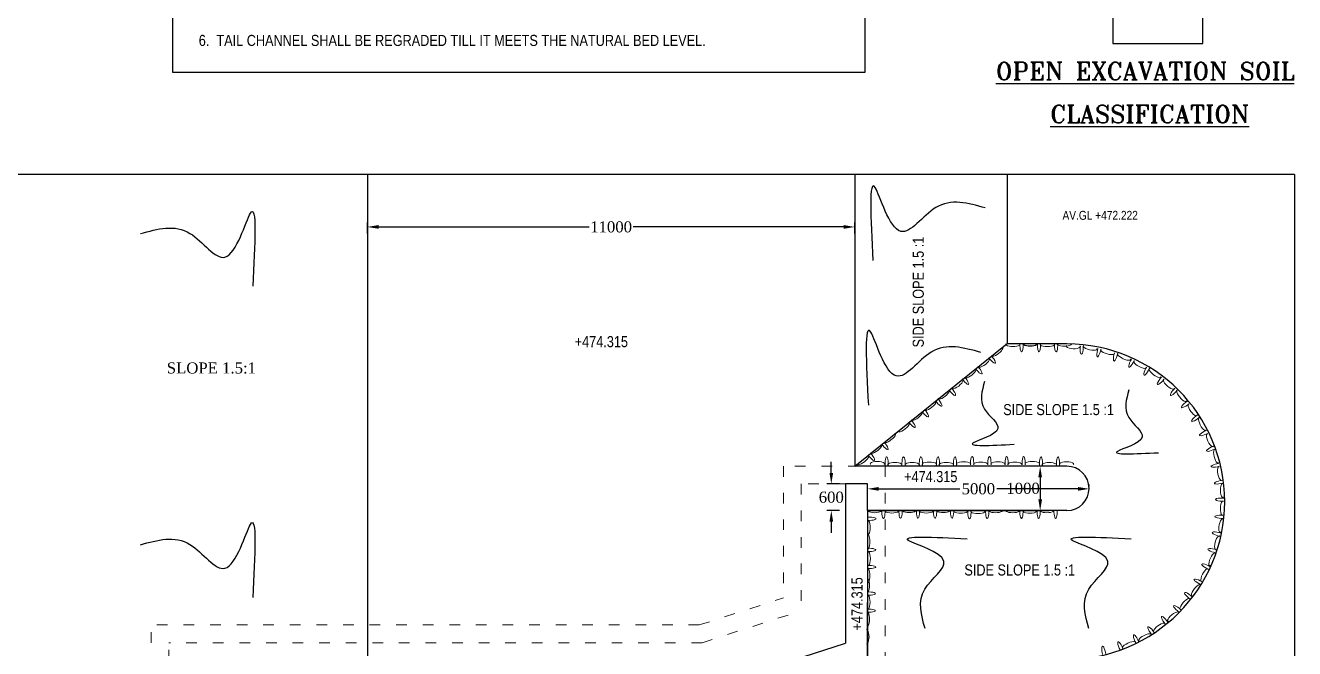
# Model space of a CAD drawing. Header units: millimetres. Extents: x 80 to 6605, y 46 to 2491.
# Drawn here: x 5973.1 to 6259.5, y 984.9 to 1125.6 of the extents above; entities that cross this region are included whole.
import ezdxf
from ezdxf.enums import TextEntityAlignment as Align

# ---------------------------------------------------------------- set-up
doc = ezdxf.new("R2010")
doc.units = ezdxf.units.MM
doc.linetypes.add('ACAD_ISO03W100', pattern=[30, 12, -18])
doc.layers.add('MAIN', color=7, linetype='Continuous')
doc.layers.add('TEXT_GENERAL', color=4, linetype='Continuous')
doc.styles.add('ABADI', font='')
doc.styles.add('ARIAL NARROW', font='ARIALN.TTF')
doc.styles.add('ROMANT', font='romant')
doc.styles.get("Standard").update_dxf_attribs({"font": 'times.ttf', "height": 2.5})
doc.styles.add('TNR_2.5', font='times.ttf', dxfattribs={"height": 2.5})
doc.styles.get('ABADI').set_extended_font_data('Abadi MT Condensed Light')
doc.dimstyles.new('STYLE_ESH', dxfattribs={"dimtxt": 2.5, "dimasz": 2.5, "dimexe": 1, "dimexo": 0.625, "dimtad": 0, "dimtih": 1, "dimtoh": 1, "dimdec": 0, "dimlfac": 100, "dimzin": 9, "dimdsep": 46, "dimtxsty": 'TNR_2.5', "dimcen": 2.5, "dimadec": 0, "dimazin": 2, "dimtfac": 1, "dimtdec": 0, "dimtofl": 0, "dimtmove": 2, "dimatfit": 3, "dimfxl": 1, "dimarcsym": 0})

# ---------------------------------------------------------------- blocks, each defined once
blk = doc.blocks.new('*D154')
at = {"color": 0, "lineweight": -2, "transparency": 16777216}
for p, q in [((6050.25, 1078.67), (6050.25, 1081.12)), ((6052.75, 1080.12), (6100.29, 1080.12)), ((6157.75, 1080.12), (6110.2, 1080.12)), ((6160.25, 1078.67), (6160.25, 1081.12))]:
    blk.add_line(p, q, dxfattribs=at)
at = {"color": 0, "transparency": 16777216}
for points in [[(6052.75, 1080.54), (6052.75, 1079.71), (6050.25, 1080.12)], [(6157.75, 1080.54), (6157.75, 1079.71), (6160.25, 1080.12)]]:
    blk.add_solid(points, dxfattribs=at)
at = {"layer": 'Defpoints', "color": 0, "transparency": 16777216}
for p in [(6160.25, 1080.12), (6050.25, 1078.04), (6160.25, 1078.04)]:
    blk.add_point(p, dxfattribs=at)
at = {"color": 0, "transparency": 16777216, "insert": (6105.25, 1080.12), "char_height": 2.5, "attachment_point": 5, "style": 'TNR_2.5'}
blk.add_mtext('11000', dxfattribs=at)
blk = doc.blocks.new('*D156')
at = {"color": 0, "lineweight": -2, "transparency": 16777216}
for p, q in [((6163.13, 1017.68), (6163.13, 1021.98)), ((6165.63, 1020.98), (6183.96, 1020.98)), ((6210.63, 1020.98), (6192.29, 1020.98)), ((6213.13, 1021.61), (6213.13, 1021.98))]:
    blk.add_line(p, q, dxfattribs=at)
at = {"color": 0, "transparency": 16777216}
for points in [[(6165.63, 1021.4), (6165.63, 1020.57), (6163.13, 1020.98)], [(6210.63, 1021.4), (6210.63, 1020.57), (6213.13, 1020.98)]]:
    blk.add_solid(points, dxfattribs=at)
at = {"layer": 'Defpoints', "color": 0, "transparency": 16777216}
for p in [(6213.13, 1020.98), (6213.13, 1020.98), (6163.13, 1017.06)]:
    blk.add_point(p, dxfattribs=at)
at = {"color": 0, "transparency": 16777216, "insert": (6188.13, 1020.98), "char_height": 2.5, "attachment_point": 5, "style": 'TNR_2.5'}
blk.add_mtext('5000', dxfattribs=at)
blk = doc.blocks.new('*D157')
at = {"color": 0, "lineweight": -2, "transparency": 16777216}
for p, q in [((6203.5, 1026.09), (6201.08, 1026.09)), ((6202.08, 1023.59), (6202.08, 1018.59)), ((6203.5, 1016.09), (6201.08, 1016.09))]:
    blk.add_line(p, q, dxfattribs=at)
at = {"color": 0, "transparency": 16777216}
for points in [[(6201.67, 1023.59), (6202.5, 1023.59), (6202.08, 1026.09)], [(6201.67, 1018.59), (6202.5, 1018.59), (6202.08, 1016.09)]]:
    blk.add_solid(points, dxfattribs=at)
at = {"layer": 'Defpoints', "color": 0, "transparency": 16777216}
for p in [(6204.12, 1026.09), (6202.08, 1016.09), (6204.12, 1016.09)]:
    blk.add_point(p, dxfattribs=at)
at = {"color": 0, "transparency": 16777216, "insert": (6198.23, 1021.09), "char_height": 2.5, "attachment_point": 5, "style": 'TNR_2.5'}
blk.add_mtext('1000', dxfattribs=at)
blk = doc.blocks.new('*D256')
at = {"color": 0, "lineweight": -2, "transparency": 16777216}
for p, q in [((6154.94, 1024.59), (6154.94, 1027.09)), ((6156.82, 1022.09), (6153.94, 1022.09)), ((6156.82, 1016.09), (6153.94, 1016.09)), ((6154.94, 1013.59), (6154.94, 1011.09))]:
    blk.add_line(p, q, dxfattribs=at)
at = {"color": 0, "transparency": 16777216}
for points in [[(6154.53, 1024.59), (6155.36, 1024.59), (6154.94, 1022.09)], [(6154.53, 1013.59), (6155.36, 1013.59), (6154.94, 1016.09)]]:
    blk.add_solid(points, dxfattribs=at)
at = {"layer": 'Defpoints', "color": 0, "transparency": 16777216}
for p in [(6154.94, 1022.09), (6157.44, 1022.09), (6157.44, 1016.09)]:
    blk.add_point(p, dxfattribs=at)
at = {"color": 0, "transparency": 16777216, "insert": (6154.94, 1019.09), "char_height": 2.5, "attachment_point": 5, "style": 'TNR_2.5'}
blk.add_mtext('600', dxfattribs=at)

msp = doc.modelspace()

# ---------------------------------------------------------------- linework, layer by layer
at = {"color": 0}
for p, q in [((6218.46049, 1242.6429), (6218.46049, 1121.52824)), ((6238.79267, 1121.52824), (6238.79267, 1242.52824)), ((6218.46049, 1121.52824), (6238.79267, 1121.52824)), ((6218.46049, 1121.52824), (6238.79267, 1121.52824)), ((6259.50842, 1091.95513), (5813.33297, 1091.95513)), ((6050.24627, 1091.95513), (6050.24627, 1021.89573)), ((6050.24627, 1091.95513), (6050.24627, 976.24468)), ((6160.24627, 1091.95513), (6160.24627, 1026.09468)), ((6194.60627, 1091.95513), (6194.60627, 1053.77135)), ((6259.50842, 1091.95513), (6259.50842, 824.80614)), ((6160.24627, 1026.09468), (6194.60627, 1053.77135)), ((6208.12582, 1053.69468), (6194.60627, 1053.69468)), ((6208.12582, 1026.09468), (6160.24627, 1026.09468)), ((6158.12582, 1022.09468), (6158.12582, 986.13948)), ((6163.12582, 1022.09468), (6158.12582, 1022.09468)), ((6163.12582, 1016.09468), (6163.12582, 1022.09468)), ((6208.12582, 1016.09468), (6163.12582, 1016.09468)), ((6163.12582, 1016.09468), (6204.11427, 1016.08882)), ((6163.12582, 1016.09468), (6163.12582, 982.49468)), ((6163.12582, 958.74468), (6163.12582, 995.34468)), ((6127.34199, 976.24468), (6158.12582, 986.13948))]:
    msp.add_line(p, q, dxfattribs=at)
msp.add_lwpolyline([(6006.35402, 1206.2479), (6162.54511, 1206.2479), (6162.54511, 1114.99666), (6006.35402, 1114.99666)], close=True)
for centre, radius in [((6208.12582, 1018.09468), 35.6), ((6208.12582, 1021.09468), 5)]:
    msp.add_arc(centre, radius, 270, 90, dxfattribs=at)
at = {"color": 0, "lineweight": 5}
for centre, major_axis, ratio, start_param, end_param in [((6192.37498, 1051.99142), (1.25824, 1.00127), 0.328798741, 3.031898939, 6.392879022), ((6209.54557, 1053.15329), (-1.60751, 0.04008), 0.328798741, -0.284518735, 3.426111389), ((6211.43574, 1052.90242), (-0.0378, -1.51583), 0.238983774, 4.478047346, 8.088323268), ((6213.37034, 1052.89456), (-1.5677, 0.35782), 0.328798741, -0.284518735, 3.426111389), ((6215.37806, 1052.26057), (-0.37415, -1.46941), 0.238983774, 4.478047346, 8.088323268), ((6217.33463, 1051.95574), (-1.55829, 0.39678), 0.328798741, -0.284518735, 3.426111389), ((6219.12158, 1051.29056), (-0.37415, -1.46941), 0.238983774, 4.478047346, 8.088323268), ((6221.00593, 1050.85241), (-1.44877, 0.69769), 0.328798741, -0.284518735, 3.426111389), ((6187.98599, 1048.12278), (0.94416, -1.18647), 0.238983774, 4.478047346, 8.088323268), ((6189.40095, 1049.50907), (-1.25824, -1.00127), 0.328798741, -0.284518735, 3.426111389), ((6191.01123, 1050.53018), (0.94416, -1.18647), 0.238983774, 4.478047346, 8.088323268), ((6222.82223, 1049.78755), (-0.69175, -1.34932), 0.238983774, 4.478047346, 8.088323268), ((6224.66192, 1049.05499), (-1.43093, 0.73359), 0.328798741, -0.284518735, 3.426111389), ((6226.25605, 1048.00884), (-0.69175, -1.34932), 0.238983774, 4.478047346, 8.088323268), ((6183.37055, 1044.62132), (-1.25824, -1.00127), 0.328798741, -0.284518735, 3.426111389), ((6184.98587, 1045.73536), (0.94416, -1.18647), 0.238983774, 4.478047346, 8.088323268), ((6186.33381, 1047.10462), (1.25824, 1.00127), 0.328798741, 3.031898939, 6.392879022), ((6227.99566, 1047.16237), (-1.2572, 1.00258), 0.328798741, -0.284518735, 3.426111389), ((6229.52947, 1045.72005), (-0.97465, -1.16156), 0.238983774, 4.478047346, 8.088323268), ((6231.16002, 1044.59648), (-1.23182, 1.03361), 0.328798741, -0.284518735, 3.426111389), ((6180.30667, 1042.29885), (1.25824, 1.00127), 0.328798741, 3.031898939, 6.392879022), ((6182.01393, 1043.28145), (0.94416, -1.18647), 0.238983774, 4.478047346, 8.088323268), ((6232.4814, 1043.22184), (-0.97465, -1.16156), 0.238983774, 4.478047346, 8.088323268), ((6233.98904, 1042.00949), (-1.00258, 1.2572), 0.328798741, -0.284518735, 3.426111389), ((6177.33264, 1039.8165), (-1.25824, -1.00127), 0.328798741, -0.284518735, 3.426111389), ((6178.94291, 1040.83762), (0.94416, -1.18647), 0.238983774, 4.478047346, 8.088323268), ((6235.16344, 1040.26203), (-1.20869, -0.91555), 0.238983774, 4.478047346, 8.088323268), ((6236.5031, 1038.8038), (-0.97093, 1.2818), 0.328798741, -0.284518735, 3.426111389), ((6174.28131, 1037.50403), (1.25824, 1.00127), 0.328798741, 3.031898939, 6.392879022), ((6175.91768, 1038.43022), (0.94416, -1.18647), 0.238983774, 4.478047346, 8.088323268), ((6237.48545, 1037.16959), (-1.20869, -0.91555), 0.238983774, 4.478047346, 8.088323268), ((6238.68552, 1035.65216), (-0.69769, 1.44877), 0.328798741, -0.284518735, 3.426111389), ((6171.30224, 1034.92875), (-1.25824, -1.00127), 0.328798741, -0.284518735, 3.426111389), ((6172.91756, 1036.0428), (0.94416, -1.18647), 0.238983774, 4.478047346, 8.088323268), ((6239.44163, 1033.68718), (-1.38211, -0.62364), 0.238983774, 4.478047346, 8.088323268), ((6166.79829, 1031.04391), (0.94416, -1.18647), 0.238983774, 4.478047346, 8.088323268), ((6168.16204, 1032.50515), (1.25824, 1.00127), 0.328798741, 3.031898939, 6.392879022), ((6240.42321, 1031.96741), (-0.66136, 1.46571), 0.328798741, -0.284518735, 3.426111389), ((6162.10506, 1027.49989), (1.25824, 1.00127), 0.328798741, 3.031898939, 6.392879022), ((6163.72486, 1028.59816), (0.94416, -1.18647), 0.238983774, 4.478047346, 8.088323268), ((6165.08862, 1030.0594), (1.25824, 1.00127), 0.328798741, 3.031898939, 6.392879022), ((6186.72095, 1026.78535), (0, 1.5163), 0.238983774, 4.478047346, 8.088323268), ((6190.64567, 1026.78535), (0, 1.5163), 0.238983774, 4.478047346, 8.088323268), ((6194.51189, 1026.78535), (0, 1.5163), 0.238983774, 4.478047346, 8.088323268), ((6198.34601, 1026.78535), (0, 1.5163), 0.238983774, 4.478047346, 8.088323268), ((6241.01729, 1030.15557), (-1.38211, -0.62364), 0.238983774, 4.478047346, 8.088323268), ((6241.84961, 1028.40915), (-0.35782, 1.5677), 0.328798741, -0.284518735, 3.426111389), ((6165.32598, 1026.62688), (1.60801, 0), 0.328798741, -0.284518735, 3.426111389), ((6167.43754, 1026.71577), (0, 1.5163), 0.238983774, 4.478047346, 8.088323268), ((6169.29467, 1026.42156), (-1.60801, 0), 0.328798741, 3.031898939, 6.392879022), ((6171.24241, 1026.71577), (0, 1.5163), 0.238983774, 4.478047346, 8.088323268), ((6173.19015, 1026.42156), (-1.60801, 0), 0.328798741, 3.031898939, 6.392879022), ((6175.16714, 1026.71577), (0, 1.5163), 0.238983774, 4.478047346, 8.088323268), ((6177.06297, 1026.51209), (1.60801, 0), 0.328798741, -0.284518735, 3.426111389), ((6179.03335, 1026.71577), (0, 1.5163), 0.238983774, 4.478047346, 8.088323268), ((6180.89049, 1026.42156), (-1.60801, 0), 0.328798741, 3.031898939, 6.392879022), ((6182.86747, 1026.71577), (0, 1.5163), 0.238983774, 4.478047346, 8.088323268), ((6184.82511, 1026.58166), (1.60801, 0), 0.328798741, -0.284518735, 3.426111389), ((6188.66868, 1026.49114), (-1.60801, 0), 0.328798741, 3.031898939, 6.392879022), ((6192.5415, 1026.58166), (1.60801, 0), 0.328798741, -0.284518735, 3.426111389), ((6196.36902, 1026.49114), (-1.60801, 0), 0.328798741, 3.031898939, 6.392879022), ((6200.30365, 1026.65124), (1.60801, 0), 0.328798741, -0.284518735, 3.426111389), ((6202.27624, 1026.68574), (0, 1.5163), 0.238983774, 4.478047346, 8.088323268), ((6204.13337, 1026.39153), (-1.60801, 0), 0.328798741, 3.031898939, 6.392879022), ((6206.11036, 1026.68574), (0, 1.5163), 0.238983774, 4.478047346, 8.088323268), ((6208.068, 1026.55164), (1.60801, 0), 0.328798741, -0.284518735, 3.426111389), ((6242.14952, 1026.32518), (-1.48623, -0.30046), 0.238983774, 4.478047346, 8.088323268), ((6242.7238, 1024.43011), (-0.31863, 1.57613), 0.328798741, -0.284518735, 3.426111389), ((6242.89982, 1022.53151), (-1.48623, -0.30046), 0.238983774, 4.478047346, 8.088323268), ((6243.32265, 1020.64366), (0, 1.60801), 0.328798741, -0.284518735, 3.426111389), ((6243.15131, 1018.5452), (-1.51583, 0.0378), 0.238983774, 4.478047346, 8.088323268), ((6243.2895, 1016.56985), (0.04008, 1.60751), 0.328798741, -0.284518735, 3.426111389), ((6243.03863, 1014.67969), (-1.51583, 0.0378), 0.238983774, 4.478047346, 8.088323268), ((6243.03077, 1012.74508), (0.35782, 1.5677), 0.328798741, -0.284518735, 3.426111389), ((6242.39678, 1010.73737), (-1.46941, 0.37415), 0.238983774, 4.478047346, 8.088323268), ((6242.09195, 1008.78079), (0.39678, 1.55829), 0.328798741, -0.284518735, 3.426111389), ((6241.42676, 1006.99384), (-1.46941, 0.37415), 0.238983774, 4.478047346, 8.088323268), ((6240.98861, 1005.10949), (0.69769, 1.44877), 0.328798741, -0.284518735, 3.426111389), ((6239.19119, 1001.4535), (0.73359, 1.43093), 0.328798741, -0.284518735, 3.426111389), ((6239.92376, 1003.29319), (-1.34932, 0.69175), 0.238983774, 4.478047346, 8.088323268), ((6238.14505, 999.85937), (-1.34932, 0.69175), 0.238983774, 4.478047346, 8.088323268), ((6235.85626, 996.58595), (-1.16156, 0.97465), 0.238983774, 4.478047346, 8.088323268), ((6237.29858, 998.11976), (1.00258, 1.2572), 0.328798741, -0.284518735, 3.426111389), ((6233.35805, 993.63403), (-1.16156, 0.97465), 0.238983774, 4.478047346, 8.088323268), ((6234.73269, 994.9554), (1.03361, 1.23182), 0.328798741, -0.284518735, 3.426111389), ((6230.39824, 990.95198), (-0.91555, 1.20869), 0.238983774, 4.478047346, 8.088323268), ((6232.1457, 992.12639), (1.2572, 1.00258), 0.328798741, -0.284518735, 3.426111389), ((6225.78836, 987.42991), (1.44877, 0.69769), 0.328798741, -0.284518735, 3.426111389), ((6227.3058, 988.62997), (-0.91555, 1.20869), 0.238983774, 4.478047346, 8.088323268), ((6228.94001, 989.61233), (1.2818, 0.97093), 0.328798741, -0.284518735, 3.426111389), ((6216.46139, 983.96591), (-0.30046, 1.48623), 0.238983774, 4.478047346, 8.088323268), ((6220.29178, 985.09813), (-0.62364, 1.38211), 0.238983774, 4.478047346, 8.088323268), ((6222.10361, 985.69221), (1.46571, 0.66136), 0.328798741, -0.284518735, 3.426111389), ((6223.82338, 986.67379), (-0.62364, 1.38211), 0.238983774, 4.478047346, 8.088323268)]:
    msp.add_ellipse(centre, major_axis=major_axis, ratio=ratio, start_param=start_param, end_param=end_param, dxfattribs=at)
at = {"color": 0, "lineweight": 5, "extrusion": (0, 0, -1)}
for centre, major_axis, ratio, start_param, end_param in [((6195.93234, 1053.6368), (-1.60801, 0), 0.328798741, 3.031898939, 6.392879022), ((6197.88728, 1053.42496), (0, -1.5163), 0.238983774, 4.478047346, 8.088323268), ((6201.81201, 1053.42496), (0, -1.5163), 0.238983774, 4.478047346, 8.088323268), ((6203.70784, 1053.62864), (1.60801, 0), 0.328798741, -0.284518735, 3.426111389), ((6205.67822, 1053.42496), (0, -1.5163), 0.238983774, 4.478047346, 8.088323268), ((6207.53536, 1053.71917), (-1.60801, 0), 0.328798741, 3.031898939, 6.392879022), ((6164.72959, 1016.13305), (-1.60801, 0), 0.328798741, 3.031898939, 6.392879022), ((6163.50838, 1014.23499), (1.5163, 0), 0.238983774, 4.478047346, 8.088323268), ((6166.70658, 1015.83884), (0, -1.5163), 0.238983774, 4.478047346, 8.088323268), ((6168.60241, 1016.04252), (1.60801, 0), 0.328798741, -0.284518735, 3.426111389), ((6170.5737, 1015.85513), (0, -1.5163), 0.238983774, 4.478047346, 8.088323268), ((6172.52144, 1016.14934), (-1.60801, 0), 0.328798741, 3.031898939, 6.392879022), ((6174.49843, 1015.85513), (0, -1.5163), 0.238983774, 4.478047346, 8.088323268), ((6176.39426, 1016.05882), (1.60801, 0), 0.328798741, -0.284518735, 3.426111389), ((6178.36464, 1015.85513), (0, -1.5163), 0.238983774, 4.478047346, 8.088323268), ((6180.22178, 1016.14934), (-1.60801, 0), 0.328798741, 3.031898939, 6.392879022), ((6182.19877, 1015.85513), (0, -1.5163), 0.238983774, 4.478047346, 8.088323268), ((6184.1501, 1016.00437), (-1.60801, 0), 0.328798741, 3.031898939, 6.392879022), ((6186.12708, 1015.71016), (0, -1.5163), 0.238983774, 4.478047346, 8.088323268), ((6188.02292, 1015.91384), (1.60801, 0), 0.328798741, -0.284518735, 3.426111389), ((6190.13447, 1015.82496), (0, -1.5163), 0.238983774, 4.478047346, 8.088323268), ((6191.99161, 1016.11917), (-1.60801, 0), 0.328798741, 3.031898939, 6.392879022), ((6195.88708, 1016.11917), (-1.60801, 0), 0.328798741, 3.031898939, 6.392879022), ((6197.86407, 1015.82496), (0, -1.5163), 0.238983774, 4.478047346, 8.088323268), ((6199.7599, 1016.02864), (1.60801, 0), 0.328798741, -0.284518735, 3.426111389), ((6201.73029, 1015.82496), (0, -1.5163), 0.238983774, 4.478047346, 8.088323268), ((6203.58742, 1016.11917), (-1.60801, 0), 0.328798741, 3.031898939, 6.392879022), ((6205.56441, 1015.82496), (0, -1.5163), 0.238983774, 4.478047346, 8.088323268), ((6163.21418, 1012.258), (0, -1.60801), 0.328798741, 3.031898939, 6.392879022), ((6163.1468, 1009.05456), (0, -1.60801), 0.328798741, 3.031898939, 6.392879022), ((6163.44101, 1007.19742), (1.5163, 0), 0.238983774, 4.478047346, 8.088323268), ((6163.23733, 1005.22704), (0, 1.60801), 0.328798741, -0.284518735, 3.426111389), ((6163.44101, 1003.3312), (1.5163, 0), 0.238983774, 4.478047346, 8.088323268), ((6163.1468, 1001.38039), (0, -1.60801), 0.328798741, 3.031898939, 6.392879022), ((6163.06921, 999.20171), (0, -1.60801), 0.328798741, 3.031898939, 6.392879022), ((6163.36341, 997.34458), (1.5163, 0), 0.238983774, 4.478047346, 8.088323268), ((6163.15973, 995.3742), (0, 1.60801), 0.328798741, -0.284518735, 3.426111389), ((6163.36341, 993.47836), (1.5163, 0), 0.238983774, 4.478047346, 8.088323268), ((6163.06921, 991.52755), (0, -1.60801), 0.328798741, 3.031898939, 6.392879022), ((6162.92423, 987.59923), (0, -1.60801), 0.328798741, 3.031898939, 6.392879022)]:
    msp.add_ellipse(centre, major_axis=major_axis, ratio=ratio, start_param=start_param, end_param=end_param, dxfattribs=at)
at = {"color": 0, "extrusion": (0, 0, -1)}
msp.add_ellipse((6199.83502, 1053.71917), major_axis=(-1.60801, 0), ratio=0.328798741, start_param=3.031898939, end_param=6.392879022, dxfattribs=at)
at = {"color": 0}
for points in [[(6189.68273, 1084.42096), (6178.50815, 1084.48354), (6170.60972, 1079.11486), (6164.86085, 1089.01742), (6164.321, 1072.53716)], [(5999.01679, 1078.61297), (6010.19136, 1078.67555), (6018.08979, 1073.30687), (6023.83867, 1083.20943), (6024.37852, 1066.72917)], [(6188.67423, 1051.78855), (6177.49966, 1051.85113), (6169.60123, 1046.48245), (6163.85235, 1056.38502), (6163.31251, 1039.90475)], [(6189.54424, 1045.2601), (6189.5092, 1039.00234), (6192.51566, 1034.57922), (6186.97022, 1031.35985), (6196.19917, 1031.05754)], [(6222.11217, 1043.35497), (6222.07712, 1037.09721), (6225.08358, 1032.67409), (6219.53815, 1029.45472), (6228.76709, 1029.15241)], [(5999.01679, 1008.36242), (6010.19136, 1008.425), (6018.08979, 1003.05632), (6023.83867, 1012.95889), (6024.37852, 996.47862)], [(6176.10922, 989.4228), (6176.05916, 998.36245), (6180.3541, 1004.6812), (6172.43205, 1009.2803), (6185.61626, 1009.71218)], [(6213.10197, 989.4228), (6213.05191, 998.36245), (6217.34685, 1004.6812), (6209.4248, 1009.2803), (6222.60901, 1009.71218)]]:
    msp.add_spline(points, degree=3, dxfattribs=at)
at = {"layer": 'TEXT_GENERAL', "color": 0, "linetype": 'ACAD_ISO03W100', "lineweight": 5, "ltscale": 0.2}
for p, q in [((6144.12582, 1026.09468), (6144.12582, 996.34493)), ((6167.12582, 1026.09468), (6144.12582, 1026.09468)), ((6167.12582, 1026.09468), (6167.12582, 933.74468)), ((6148.12582, 1022.09468), (6148.12582, 993.42908)), ((6158.12582, 1022.09468), (6148.12582, 1022.09468)), ((6125.14729, 990.24468), (6144.12582, 996.34493)), ((6125.77435, 986.24468), (6148.12582, 993.42908)), ((6125.14729, 990.24468), (6001.44263, 990.24468)), ((6001.44263, 974.24468), (6001.44263, 990.24468)), ((6125.77435, 986.24468), (6005.44263, 986.24468)), ((6005.44263, 976.24468), (6005.44263, 986.24468))]:
    msp.add_line(p, q, dxfattribs=at)

# ---------------------------------------------------------------- texts
at = {"color": 0, "style": 'ROMANT'}
for s, p in [('%%UOPEN EXCAVATION SOIL', (6192.07255, 1113.30055)), ('%%UCLASSIFICATION', (6204.34769, 1103.6201))]:
    msp.add_text(s, height=4, dxfattribs=at).set_placement(p)
at = {"color": 0, "ltscale": 0.5, "style": 'ABADI'}
msp.add_text('AV.GL +472.222', height=2, dxfattribs=at).set_placement((6207.12119, 1081.74237))
at = {"color": 0, "insert": (6025.10606, 1049.53388), "char_height": 2.5, "width": 25, "attachment_point": 3}
msp.add_mtext('SLOPE 1.5:1', dxfattribs=at)
at = {"layer": 'MAIN', "color": 0, "linetype": 'Continuous', "lineweight": 9, "style": 'ARIAL NARROW'}
msp.add_text('6.  TAIL CHANNEL SHALL BE REGRADED TILL IT MEETS THE NATURAL BED LEVEL.', height=2.5, dxfattribs=at).set_placement((6012.18706, 1120.98707))
at = {"layer": 'TEXT_GENERAL', "color": 0, "lineweight": 5, "style": 'ARIAL NARROW'}
msp.add_text('SIDE SLOPE 1.5 :1', height=2.5, rotation=90, dxfattribs=at).set_placement((6176.56693, 1077.91455), align=Align.BOTTOM_RIGHT)
for p in [(6103.04382, 1054.22637), (6177.38878, 1023.74891)]:
    msp.add_text('+474.315', height=2.5, dxfattribs=at).set_placement(p, align=Align.MIDDLE)
for p in [(6218.72952, 1036.87916), (6209.96702, 1000.66569)]:
    msp.add_text('SIDE SLOPE 1.5 :1', height=2.5, dxfattribs=at).set_placement(p, align=Align.BOTTOM_RIGHT)
msp.add_text('+474.315', height=2.5, rotation=90, dxfattribs=at).set_placement((6160.75003, 995.00319), align=Align.MIDDLE)

# ---------------------------------------------------------------- dimensions: what is measured, and where the dimension line sits
at = {"color": 0}
for base, p1, p2, picture, middle in [((6160.24627, 1080.12284), (6050.24627, 1078.04304), (6160.24627, 1078.04304), '*D154', (6105.24627, 1080.12284)), ((6213.12582, 1020.9846), (6163.12582, 1017.05661), (6213.12582, 1020.9846), '*D156', (6188.12582, 1020.9846))]:
    dim = msp.add_linear_dim(base=base, p1=p1, p2=p2, dimstyle='STYLE_ESH', dxfattribs=at)
    dim.commit()
    dim.dimension.update_dxf_attribs({"geometry": picture, "text_midpoint": middle})
dim = msp.add_linear_dim(base=(6154.94335, 1022.09468), p1=(6157.44335, 1016.09468), p2=(6157.44335, 1022.09468), angle=90, dimstyle='STYLE_ESH', dxfattribs=at)
dim.commit()
dim.dimension.update_dxf_attribs({"geometry": '*D256', "text_midpoint": (6154.94335, 1019.09468)})
dim = msp.add_linear_dim(base=(6202.08276, 1016.09468), p1=(6204.12399, 1026.08881), p2=(6204.12399, 1016.09468), angle=90, text='1000', dimstyle='STYLE_ESH', dxfattribs=at)
dim.commit()
dim.dimension.update_dxf_attribs({"geometry": '*D157', "text_midpoint": (6198.227, 1021.09175)})

doc.saveas('drawing.dxf')
